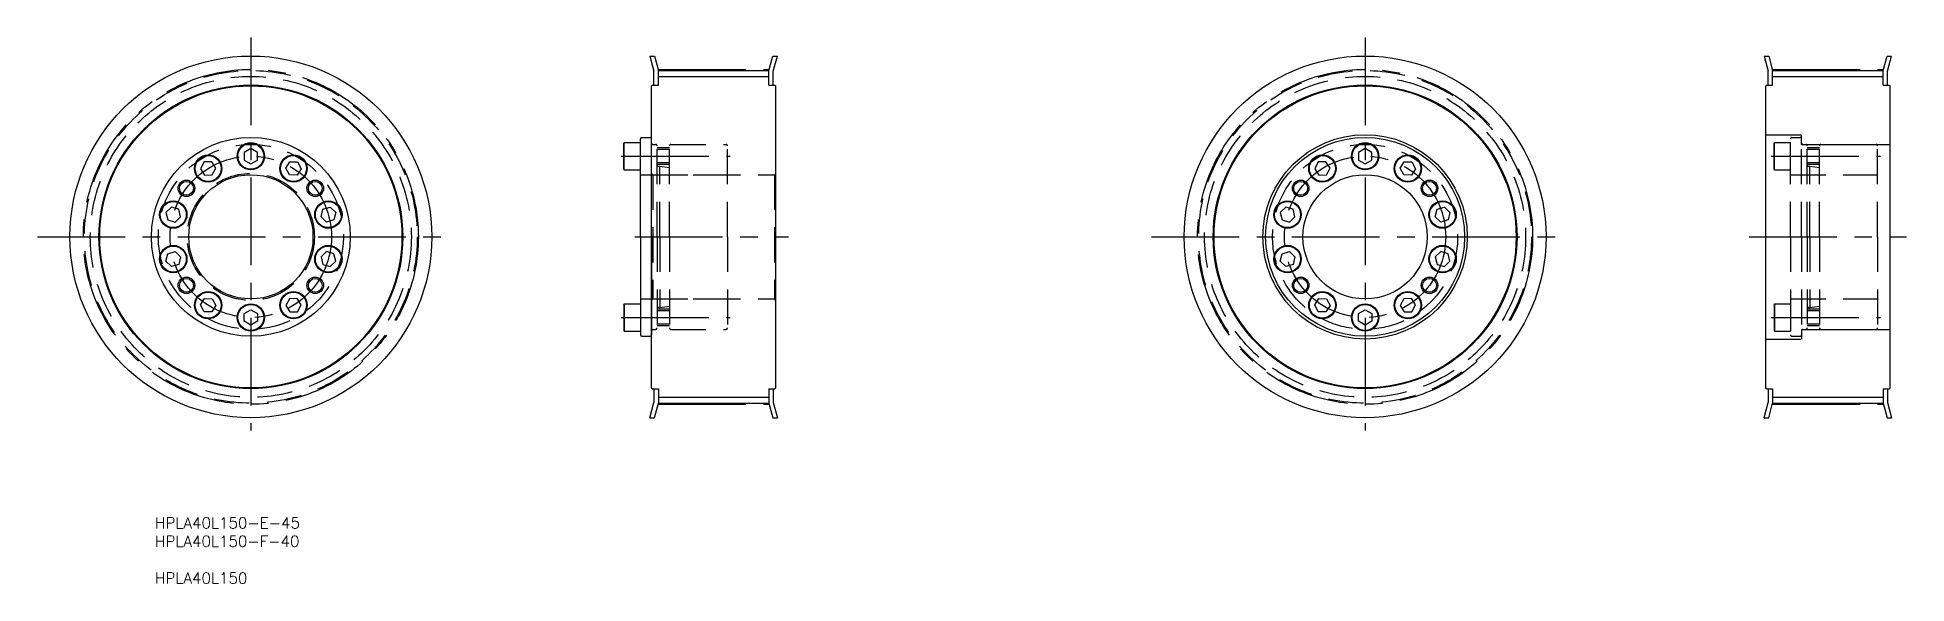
# Model space of a CAD drawing. Extents: x -28 to 649, y -23 to 174.
import ezdxf

# ---------------------------------------------------------------- set-up
doc = ezdxf.new("R2010")
doc.units = 0
doc.linetypes.add('CENTER', pattern=[50.8, 31.75, -6.35, 6.35, -6.35])
doc.linetypes.add('DASHED', pattern=[19.05, 12.7, -6.35])
doc.layers.get('0').update_dxf_attribs({"linetype": 'CONTINUOUS'})
doc.layers.add('CENTER', color=1, linetype='CENTER')
doc.styles.add('MISUMI', font='txt.shx')

# ---------------------------------------------------------------- blocks, each defined once
blk = doc.blocks.new('*U6')
at = {"color": 7, "linetype": 'CONTINUOUS', "style": 'MISUMI'}
for s, p in [('HPLA40L150-E-45', (15.05, -3.47)), ('HPLA40L150-F-40', (15.05, -10.14)), ('HPLA40L150', (15.05, -23.47))]:
    blk.add_text(s, height=4, dxfattribs=at).set_placement(p)

msp = doc.modelspace()

# ---------------------------------------------------------------- linework, layer by layer
at = {"color": 7, "linetype": 'CONTINUOUS'}
for p, q in [((194.22, 167.64), (195.68, 162.19)), ((194.22, 167.64), (195.87, 167.64)), ((195.87, 167.64), (197.28, 162.4)), ((237.28, 162.4), (238.68, 167.64)), ((238.68, 167.64), (240.34, 167.64)), ((238.88, 162.19), (240.34, 167.64)), ((597.62, 167.64), (599.08, 162.19)), ((597.62, 167.64), (599.28, 167.64)), ((599.28, 167.64), (600.68, 162.4)), ((640.68, 162.4), (642.09, 167.64)), ((642.09, 167.64), (643.74, 167.64)), ((642.28, 162.19), (643.74, 167.64)), ((195.08, 157.14), (194.78, 156.84)), ((194.78, 47.44), (194.78, 156.84)), ((195.08, 157.14), (197.28, 157.14)), ((195.68, 157.14), (195.68, 162.19)), ((197.28, 162.4), (237.28, 162.4)), ((197.28, 157.14), (197.28, 162.4)), ((237.28, 157.14), (237.28, 162.4)), ((237.28, 157.14), (239.48, 157.14)), ((238.88, 157.14), (238.88, 162.19)), ((239.48, 157.14), (239.78, 156.84)), ((239.78, 47.44), (239.78, 156.84)), ((598.48, 157.14), (598.18, 156.84)), ((598.18, 47.44), (598.18, 156.84)), ((598.48, 157.14), (600.68, 157.14)), ((599.08, 157.14), (599.08, 162.19)), ((600.68, 162.4), (640.68, 162.4)), ((600.68, 157.14), (600.68, 162.4)), ((640.68, 157.14), (640.68, 162.4)), ((640.68, 157.14), (642.88, 157.14)), ((642.28, 157.14), (642.28, 162.19)), ((642.88, 157.14), (643.18, 156.84)), ((643.18, 47.44), (643.18, 156.84)), ((184.78, 136.05), (184.92, 136.29)), ((184.78, 126.64), (184.78, 136.05)), ((184.92, 136.29), (190.78, 136.29)), ((184.92, 126.39), (184.92, 136.29)), ((190.78, 102.14), (190.78, 137.64)), ((190.78, 126.39), (190.78, 136.29)), ((191.28, 138.14), (194.28, 138.14)), ((194.78, 102.14), (194.78, 137.64)), ((32.79, 129.26), (31.48, 126.81)), ((35.56, 129.35), (32.79, 129.26)), ((37.02, 127), (35.56, 129.35)), ((49.73, 134.12), (47.33, 132.73)), ((47.33, 132.73), (47.33, 129.96)), ((47.33, 129.96), (49.73, 128.57)), ((52.13, 132.73), (49.73, 134.12)), ((49.73, 128.57), (52.13, 129.96)), ((50.93, 133.42), (50.93, 133.42)), ((51.53, 133.08), (51.53, 133.08)), ((52.13, 129.96), (52.13, 132.73)), ((62.43, 127), (63.9, 129.35)), ((63.9, 129.35), (66.67, 129.26)), ((66.67, 129.26), (67.97, 126.81)), ((190.78, 128.34), (190.78, 134.34)), ((436.19, 129.26), (434.89, 126.81)), ((438.96, 129.35), (436.19, 129.26)), ((440.43, 127), (438.96, 129.35)), ((453.13, 134.12), (450.73, 132.73)), ((450.73, 132.73), (450.73, 129.96)), ((450.73, 129.96), (453.13, 128.57)), ((455.53, 132.73), (453.13, 134.12)), ((453.13, 128.57), (455.53, 129.96)), ((454.33, 133.42), (454.33, 133.42)), ((454.93, 133.08), (454.93, 133.08)), ((455.53, 129.96), (455.53, 132.73)), ((465.84, 127), (467.3, 129.35)), ((467.3, 129.35), (470.07, 129.26)), ((470.07, 129.26), (471.37, 126.81)), ((31.48, 126.81), (32.95, 124.46)), ((32.95, 124.46), (35.72, 124.56)), ((35.72, 124.56), (37.02, 127)), ((63.73, 124.56), (62.43, 127)), ((66.5, 124.46), (63.73, 124.56)), ((67.97, 126.81), (66.5, 124.46)), ((184.78, 126.64), (184.92, 126.39)), ((184.92, 126.39), (190.78, 126.39)), ((434.89, 126.81), (436.36, 124.46)), ((436.36, 124.46), (439.13, 124.56)), ((439.13, 124.56), (440.43, 127)), ((467.14, 124.56), (465.84, 127)), ((469.91, 124.46), (467.14, 124.56)), ((471.37, 126.81), (469.91, 124.46)), ((20.99, 112.88), (19, 110.96)), ((19, 110.96), (19.67, 108.27)), ((23.65, 112.12), (20.99, 112.88)), ((22.33, 107.5), (24.32, 109.43)), ((24.32, 109.43), (23.65, 112.12)), ((75.13, 109.43), (75.8, 112.12)), ((77.13, 107.5), (75.13, 109.43)), ((75.8, 112.12), (78.47, 112.88)), ((78.47, 112.88), (80.46, 110.96)), ((80.46, 110.96), (79.79, 108.27)), ((424.39, 112.88), (422.4, 110.96)), ((422.4, 110.96), (423.07, 108.27)), ((427.06, 112.12), (424.39, 112.88)), ((425.73, 107.5), (427.73, 109.43)), ((427.73, 109.43), (427.06, 112.12)), ((478.54, 109.43), (479.21, 112.12)), ((480.53, 107.5), (478.54, 109.43)), ((479.21, 112.12), (481.87, 112.88)), ((481.87, 112.88), (483.86, 110.96)), ((483.86, 110.96), (483.19, 108.27)), ((19.67, 108.27), (22.33, 107.5)), ((79.79, 108.27), (77.13, 107.5)), ((190.78, 102.14), (190.78, 66.64)), ((194.78, 102.14), (194.78, 66.64)), ((423.07, 108.27), (425.73, 107.5)), ((483.19, 108.27), (480.53, 107.5)), ((19, 93.33), (19.67, 96.02)), ((19.67, 96.02), (22.33, 96.78)), ((22.33, 96.78), (24.32, 94.86)), ((24.32, 94.86), (23.65, 92.17)), ((77.13, 96.78), (75.13, 94.86)), ((75.13, 94.86), (75.8, 92.17)), ((79.79, 96.02), (77.13, 96.78)), ((80.46, 93.33), (79.79, 96.02)), ((422.4, 93.33), (423.07, 96.02)), ((423.07, 96.02), (425.73, 96.78)), ((425.73, 96.78), (427.73, 94.86)), ((427.73, 94.86), (427.06, 92.17)), ((480.53, 96.78), (478.54, 94.86)), ((478.54, 94.86), (479.21, 92.17)), ((483.19, 96.02), (480.53, 96.78)), ((483.86, 93.33), (483.19, 96.02)), ((20.99, 91.41), (19, 93.33)), ((23.65, 92.17), (20.99, 91.41)), ((75.8, 92.17), (78.47, 91.41)), ((78.47, 91.41), (80.46, 93.33)), ((424.39, 91.41), (422.4, 93.33)), ((427.06, 92.17), (424.39, 91.41)), ((479.21, 92.17), (481.87, 91.41)), ((481.87, 91.41), (483.86, 93.33)), ((31.48, 77.48), (32.95, 79.83)), ((32.79, 75.03), (31.48, 77.48)), ((35.56, 74.93), (32.79, 75.03)), ((32.95, 79.83), (35.72, 79.73)), ((37.02, 77.28), (35.56, 74.93)), ((35.72, 79.73), (37.02, 77.28)), ((47.33, 74.33), (49.73, 75.72)), ((49.73, 75.72), (52.13, 74.33)), ((63.73, 79.73), (62.43, 77.28)), ((62.43, 77.28), (63.9, 74.93)), ((66.5, 79.83), (63.73, 79.73)), ((63.9, 74.93), (66.67, 75.03)), ((67.97, 77.48), (66.5, 79.83)), ((66.67, 75.03), (67.97, 77.48)), ((184.78, 77.65), (184.92, 77.89)), ((184.78, 77.65), (184.78, 68.24)), ((184.92, 77.89), (190.78, 77.89)), ((184.92, 77.89), (184.92, 67.99)), ((190.78, 77.89), (190.78, 67.99)), ((190.78, 75.94), (190.78, 69.94)), ((434.89, 77.48), (436.36, 79.83)), ((436.19, 75.03), (434.89, 77.48)), ((438.96, 74.93), (436.19, 75.03)), ((436.36, 79.83), (439.13, 79.73)), ((440.43, 77.28), (438.96, 74.93)), ((439.13, 79.73), (440.43, 77.28)), ((450.73, 74.33), (453.13, 75.72)), ((453.13, 75.72), (455.53, 74.33)), ((467.14, 79.73), (465.84, 77.28)), ((465.84, 77.28), (467.3, 74.93)), ((469.91, 79.83), (467.14, 79.73)), ((467.3, 74.93), (470.07, 75.03)), ((471.37, 77.48), (469.91, 79.83)), ((470.07, 75.03), (471.37, 77.48)), ((47.33, 71.56), (47.33, 74.33)), ((49.73, 70.17), (47.33, 71.56)), ((52.13, 71.56), (49.73, 70.17)), ((52.13, 74.33), (52.13, 71.56)), ((184.78, 68.24), (184.92, 67.99)), ((184.92, 67.99), (190.78, 67.99)), ((450.73, 71.56), (450.73, 74.33)), ((453.13, 70.17), (450.73, 71.56)), ((455.53, 71.56), (453.13, 70.17)), ((455.53, 74.33), (455.53, 71.56)), ((191.28, 66.14), (194.28, 66.14)), ((195.08, 47.14), (194.78, 47.44)), ((239.48, 47.14), (239.78, 47.44)), ((598.48, 47.14), (598.18, 47.44)), ((642.88, 47.14), (643.18, 47.44)), ((194.22, 36.64), (195.68, 42.1)), ((195.08, 47.14), (197.28, 47.14)), ((195.68, 47.14), (195.68, 42.1)), ((195.87, 36.64), (197.28, 41.89)), ((197.28, 47.14), (197.28, 41.89)), ((197.28, 41.89), (237.28, 41.89)), ((237.28, 47.14), (239.48, 47.14)), ((237.28, 47.14), (237.28, 41.89)), ((237.28, 41.89), (238.68, 36.64)), ((238.88, 47.14), (238.88, 42.1)), ((238.88, 42.1), (240.34, 36.64)), ((597.62, 36.64), (599.08, 42.1)), ((598.48, 47.14), (600.68, 47.14)), ((599.08, 47.14), (599.08, 42.1)), ((599.28, 36.64), (600.68, 41.89)), ((600.68, 47.14), (600.68, 41.89)), ((600.68, 41.89), (640.68, 41.89)), ((640.68, 47.14), (642.88, 47.14)), ((640.68, 47.14), (640.68, 41.89)), ((640.68, 41.89), (642.09, 36.64)), ((642.28, 47.14), (642.28, 42.1)), ((642.28, 42.1), (643.74, 36.64)), ((194.22, 36.64), (195.87, 36.64)), ((238.68, 36.64), (240.34, 36.64)), ((597.62, 36.64), (599.28, 36.64)), ((642.09, 36.64), (643.74, 36.64))]:
    msp.add_line(p, q, dxfattribs=at)
at = {"color": 3, "linetype": 'CONTINUOUS'}
for p, q in [((197.28, 160.27), (237.28, 160.27)), ((600.68, 160.27), (640.68, 160.27)), ((197.28, 44.02), (237.28, 44.02)), ((600.68, 44.02), (640.68, 44.02))]:
    msp.add_line(p, q, dxfattribs=at)
at = {"color": 3, "linetype": 'DASHED'}
for p, q in [((195.19, 135.64), (196.28, 135.64)), ((201.78, 135.64), (221.78, 135.64)), ((598.18, 139.14), (611.18, 139.14)), ((601.18, 136.05), (601.32, 136.29)), ((601.18, 126.64), (601.18, 136.05)), ((601.32, 136.29), (607.18, 136.29)), ((601.32, 126.39), (601.32, 136.29)), ((607.18, 102.14), (607.18, 137.64)), ((607.18, 126.39), (607.18, 136.29)), ((607.68, 138.14), (610.68, 138.14)), ((611.18, 135.64), (611.18, 139.14)), ((611.18, 102.14), (611.18, 137.64)), ((611.18, 135.64), (643.18, 135.64)), ((611.59, 135.64), (612.68, 135.64)), ((618.18, 135.64), (638.18, 135.64)), ((196.78, 102.14), (196.78, 135.14)), ((201.28, 134.34), (196.78, 134.34)), ((201.28, 133.74), (196.78, 133.74)), ((201.28, 128.94), (196.78, 128.94)), ((201.28, 102.14), (201.28, 135.14)), ((222.28, 102.14), (222.28, 135.14)), ((607.18, 128.34), (607.18, 134.34)), ((613.18, 102.14), (613.18, 135.14)), ((617.68, 134.34), (613.18, 134.34)), ((617.68, 133.74), (613.18, 133.74)), ((617.68, 128.94), (613.18, 128.94)), ((617.68, 102.14), (617.68, 135.14)), ((638.68, 102.14), (638.68, 135.14)), ((190.78, 124.64), (222.28, 124.64)), ((194.78, 125.14), (195.28, 124.64)), ((195.28, 124.64), (239.28, 124.64)), ((195.28, 124.64), (195.28, 79.64)), ((201.28, 128.34), (196.78, 128.34)), ((197.38, 127.7), (197.78, 127.7)), ((197.78, 102.14), (197.78, 127.7)), ((197.78, 127.7), (201.28, 127.31)), ((239.78, 125.14), (239.28, 124.64)), ((239.28, 124.64), (239.28, 79.64)), ((601.18, 126.64), (601.32, 126.39)), ((601.32, 126.39), (607.18, 126.39)), ((607.18, 124.64), (638.68, 124.64)), ((617.68, 128.34), (613.18, 128.34)), ((613.78, 127.7), (614.18, 127.7)), ((614.18, 102.14), (614.18, 127.7)), ((614.18, 127.7), (617.68, 127.31)), ((196.78, 102.14), (196.78, 69.14)), ((197.78, 102.14), (197.78, 76.59)), ((201.28, 102.14), (201.28, 69.14)), ((222.28, 102.14), (222.28, 69.14)), ((607.18, 102.14), (607.18, 66.64)), ((611.18, 102.14), (611.18, 66.64)), ((613.18, 102.14), (613.18, 69.14)), ((614.18, 102.14), (614.18, 76.59)), ((617.68, 102.14), (617.68, 69.14)), ((638.68, 102.14), (638.68, 69.14)), ((190.78, 79.64), (222.28, 79.64)), ((194.78, 79.14), (195.28, 79.64)), ((195.28, 79.64), (239.28, 79.64)), ((201.28, 75.94), (196.78, 75.94)), ((201.28, 75.34), (196.78, 75.34)), ((197.38, 76.59), (197.78, 76.59)), ((197.78, 76.59), (201.28, 76.98)), ((239.78, 79.14), (239.28, 79.64)), ((601.18, 77.65), (601.32, 77.89)), ((601.18, 77.65), (601.18, 68.24)), ((601.32, 77.89), (607.18, 77.89)), ((601.32, 77.89), (601.32, 67.99)), ((607.18, 79.64), (638.68, 79.64)), ((607.18, 77.89), (607.18, 67.99)), ((607.18, 75.94), (607.18, 69.94)), ((617.68, 75.94), (613.18, 75.94)), ((617.68, 75.34), (613.18, 75.34)), ((613.78, 76.59), (614.18, 76.59)), ((614.18, 76.59), (617.68, 76.98)), ((195.19, 68.64), (196.28, 68.64)), ((201.28, 70.54), (196.78, 70.54)), ((201.28, 69.94), (196.78, 69.94)), ((201.78, 68.64), (221.78, 68.64)), ((601.18, 68.24), (601.32, 67.99)), ((601.32, 67.99), (607.18, 67.99)), ((611.18, 68.64), (611.18, 65.14)), ((611.18, 68.64), (643.18, 68.64)), ((611.59, 68.64), (612.68, 68.64)), ((617.68, 70.54), (613.18, 70.54)), ((617.68, 69.94), (613.18, 69.94)), ((618.18, 68.64), (638.18, 68.64)), ((598.18, 65.14), (611.18, 65.14)), ((607.68, 66.14), (610.68, 66.14))]:
    msp.add_line(p, q, dxfattribs=at)
at = {"color": 7, "linetype": 'CONTINUOUS'}
for centre, radius in [((49.73, 102.14), 65.5), ((453.13, 102.14), 65.5), ((49.73, 102.14), 55), ((49.73, 102.14), 54.7), ((453.13, 102.14), 55), ((453.13, 102.14), 54.7), ((49.73, 102.14), 36), ((49.73, 131.34), 4.95), ((49.73, 131.34), 4.71), ((453.13, 102.14), 37), ((453.13, 102.14), 36), ((453.13, 131.34), 4.95), ((453.13, 131.34), 4.71), ((34.25, 126.91), 4.95), ((34.25, 126.91), 4.71), ((65.2, 126.91), 4.95), ((65.2, 126.91), 4.71), ((437.66, 126.91), 4.95), ((437.66, 126.91), 4.71), ((468.6, 126.91), 4.95), ((468.6, 126.91), 4.71), ((26.41, 119.72), 2.5), ((49.73, 102.14), 22.5), ((73.05, 119.72), 2.5), ((429.81, 119.72), 3), ((429.81, 119.72), 2.5), ((453.13, 102.14), 22.5), ((476.45, 119.72), 3), ((476.45, 119.72), 2.5), ((21.66, 110.19), 4.95), ((77.8, 110.19), 4.95), ((425.06, 110.19), 4.95), ((481.2, 110.19), 4.95), ((21.66, 110.19), 4.71), ((77.8, 110.19), 4.71), ((425.06, 110.19), 4.71), ((481.2, 110.19), 4.71), ((21.66, 94.1), 4.95), ((21.66, 94.1), 4.71), ((77.8, 94.1), 4.95), ((77.8, 94.1), 4.71), ((425.06, 94.1), 4.95), ((425.06, 94.1), 4.71), ((481.2, 94.1), 4.95), ((481.2, 94.1), 4.71), ((26.41, 84.57), 2.5), ((34.25, 77.38), 4.95), ((34.25, 77.38), 4.71), ((65.2, 77.38), 4.95), ((65.2, 77.38), 4.71), ((73.05, 84.57), 2.5), ((429.81, 84.57), 3), ((429.81, 84.57), 2.5), ((437.66, 77.38), 4.95), ((437.66, 77.38), 4.71), ((468.6, 77.38), 4.95), ((468.6, 77.38), 4.71), ((476.45, 84.57), 3), ((476.45, 84.57), 2.5), ((49.73, 72.94), 4.95), ((49.73, 72.94), 4.71), ((453.13, 72.94), 4.95), ((453.13, 72.94), 4.71)]:
    msp.add_circle(centre, radius, dxfattribs=at)
at = {"color": 3, "linetype": 'DASHED'}
for centre, radius in [((49.73, 102.14), 60.25), ((49.73, 102.14), 58.12), ((453.13, 102.14), 60.25), ((453.13, 102.14), 58.12), ((49.73, 102.14), 33.5), ((453.13, 102.14), 33.5), ((49.73, 102.14), 23)]:
    msp.add_circle(centre, radius, dxfattribs=at)
at = {"color": 3}
for centre in [(26.41, 119.72), (73.05, 119.72), (26.41, 84.57), (73.05, 84.57)]:
    msp.add_circle(centre, 3, dxfattribs=at)
at = {"color": 7, "linetype": 'CONTINUOUS'}
for centre, start, end in [((191.28, 137.64), 90, 180), ((194.28, 137.64), 0, 90), ((191.28, 66.64), 180, 270), ((194.28, 66.64), 270, 0)]:
    msp.add_arc(centre, 0.5, start, end, dxfattribs=at)
at = {"color": 3, "linetype": 'DASHED'}
for centre, radius, start, end in [((195.19, 136.05), 0.41, 180, 270), ((196.28, 135.14), 0.5, 0, 90), ((201.78, 135.14), 0.5, 90, 180), ((221.78, 135.14), 0.5, 0, 90), ((607.68, 137.64), 0.5, 90, 180), ((610.68, 137.64), 0.5, 0, 90), ((611.59, 136.05), 0.41, 180, 270), ((612.68, 135.14), 0.5, 0, 90), ((618.18, 135.14), 0.5, 90, 180), ((638.18, 135.14), 0.5, 0, 90), ((197.38, 128.3), 0.6, 180, 270), ((613.78, 128.3), 0.6, 180, 270), ((197.38, 75.99), 0.6, 90, 180), ((613.78, 75.99), 0.6, 90, 180), ((195.19, 68.23), 0.41, 90, 180), ((196.28, 69.14), 0.5, 270, 0), ((201.78, 69.14), 0.5, 180, 270), ((221.78, 69.14), 0.5, 270, 0), ((611.59, 68.23), 0.41, 90, 180), ((612.68, 69.14), 0.5, 270, 0), ((618.18, 69.14), 0.5, 180, 270), ((638.18, 69.14), 0.5, 270, 0), ((607.68, 66.64), 0.5, 180, 270), ((610.68, 66.64), 0.5, 270, 0)]:
    msp.add_arc(centre, radius, start, end, dxfattribs=at)
at = {"layer": 'CENTER', "color": 1, "linetype": 'CENTER'}
for p, q in [((49.73, 174.4), (49.73, 32.02)), ((453.13, 174.4), (453.13, 32.02)), ((197.18, 162.78), (237.38, 162.78)), ((600.58, 162.78), (640.78, 162.78)), ((183.78, 131.34), (223.28, 131.34)), ((600.18, 131.34), (639.68, 131.34)), ((-27.55, 102.14), (122.32, 102.14)), ((188.78, 102.14), (244.36, 102.14)), ((375.85, 102.14), (525.72, 102.14)), ((592.18, 102.14), (649.18, 102.14)), ((183.78, 72.94), (223.28, 72.94)), ((600.18, 72.94), (639.68, 72.94)), ((197.18, 41.5), (237.38, 41.5)), ((600.58, 41.5), (640.78, 41.5))]:
    msp.add_line(p, q, dxfattribs=at)
for centre, radius in [((49.73, 102.14), 60.64), ((453.13, 102.14), 60.64), ((49.73, 102.14), 29.2), ((453.13, 102.14), 29.2)]:
    msp.add_circle(centre, radius, dxfattribs=at)

# ---------------------------------------------------------------- block references
at = {"color": 7, "linetype": 'CONTINUOUS'}
msp.add_blockref('*U6', (0, 0), dxfattribs=at)

doc.saveas('drawing.dxf')
